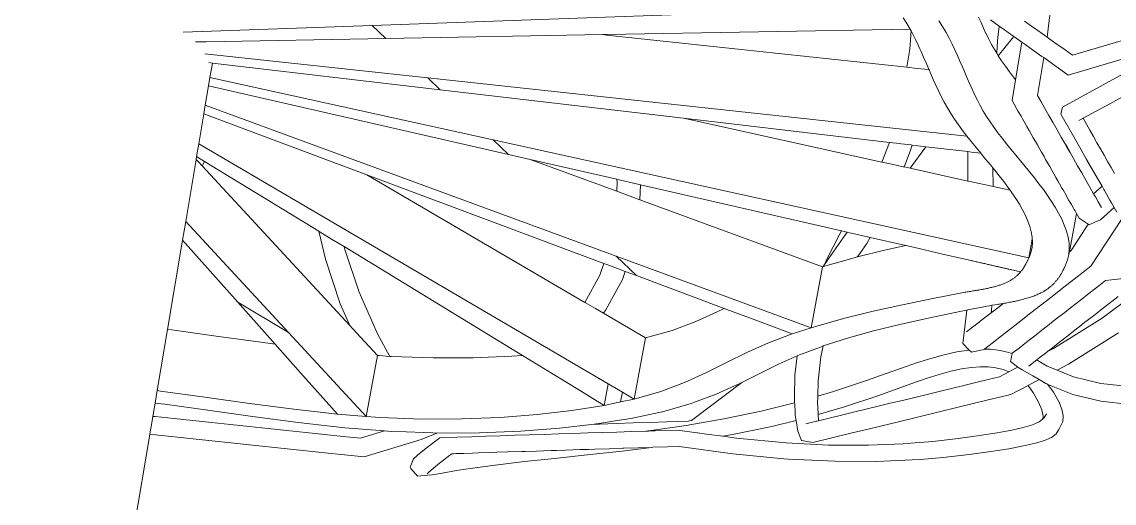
# Model space of a CAD drawing. Header units: millimetres. Extents: x 930469 to 1523124, y -120375 to 411163.
# Drawn here: x 1426108 to 1426661, y -6441 to -6198 of the extents above; entities that cross this region are included whole.
import ezdxf

# ---------------------------------------------------------------- set-up
doc = ezdxf.new("R2010")
doc.units = ezdxf.units.MM
doc.layers.add('A-NET THAY', color=8, linetype='Continuous', lineweight=0)
doc.layers.add('COT VACH', color=8, linetype='Continuous', lineweight=0)

# ---------------------------------------------------------------- blocks, each defined once
blk = doc.blocks.new('fgholol')
at = {"layer": 'A-NET THAY', "ltscale": 3}
for p, q in [((1044594.88, 32842.08), (1044597.94, 32866.84)), ((1044253.23, 32848), (1044518.05, 32857.45)), ((1044522.09, 32851.79), (1044523.88, 32848.96)), ((1044560.22, 32852.23), (1044561.45, 32849.41)), ((1044157.53, 32844.58), (1044253.23, 32848)), ((1044253.23, 32848), (1044260.23, 32841.37)), ((1044525.53, 32846.12), (1044371.97, 32843.37)), ((1044523.88, 32848.96), (1044525.53, 32846.12)), ((1044525.53, 32846.12), (1044526.02, 32845.22)), ((1044540.16, 32850.34), (1044542.03, 32847.37)), ((1044542.03, 32847.37), (1044543.75, 32844.41)), ((1044561.45, 32849.41), (1044562.7, 32846.61)), ((1044562.7, 32846.61), (1044563.94, 32843.96)), ((1044570.61, 32847.67), (1044566.21, 32850.79)), ((1044570.01, 32842.03), (1044570.42, 32845.91)), ((1044570.42, 32845.91), (1044570.61, 32847.67)), ((1044573.3, 32845.77), (1044570.61, 32847.67)), ((1044588.26, 32846.77), (1044583.52, 32850.13)), ((1044588.58, 32846.55), (1044588.26, 32846.77)), ((1044593.73, 32842.89), (1044588.58, 32846.55)), ((1044260.23, 32841.37), (1044169.28, 32839.75)), ((1044370.02, 32843.34), (1044260.23, 32841.37)), ((1044371.97, 32843.37), (1044370.02, 32843.34)), ((1044372.07, 32843.12), (1044370.02, 32843.34)), ((1044371.97, 32843.37), (1044372.07, 32843.12)), ((1044523.93, 32826.77), (1044372.07, 32843.12)), ((1044525.42, 32836.03), (1044526.02, 32845.22)), ((1044526.02, 32845.22), (1044527.06, 32843.29)), ((1044527.06, 32843.29), (1044528.5, 32840.45)), ((1044528.5, 32840.45), (1044529.86, 32837.62)), ((1044543.75, 32844.41), (1044545.35, 32841.47)), ((1044545.35, 32841.47), (1044546.83, 32838.55)), ((1044563.94, 32843.96), (1044564.01, 32843.82)), ((1044564.01, 32843.82), (1044565.27, 32841.27)), ((1044565.27, 32841.27), (1044565.38, 32841.05)), ((1044565.38, 32841.05), (1044566.83, 32838.29)), ((1044569.66, 32837.54), (1044570.01, 32842.03)), ((1044570.18, 32832.6), (1044577.3, 32841.31)), ((1044575.25, 32844.38), (1044573.3, 32845.77)), ((1044578.13, 32842.34), (1044575.25, 32844.38)), ((1044577.3, 32841.31), (1044578.13, 32842.34)), ((1044582.11, 32839.51), (1044578.13, 32842.34)), ((1044593.94, 32842.75), (1044593.73, 32842.89)), ((1044594.88, 32842.08), (1044593.94, 32842.75)), ((1044598.87, 32839.24), (1044594.88, 32842.08)), ((1044169.28, 32839.75), (1044163.76, 32839.65)), ((1044523.93, 32826.77), (1044525.42, 32836.03)), ((1044529.86, 32837.62), (1044530.51, 32836.18)), ((1044530.51, 32836.18), (1044530.71, 32835.75)), ((1044530.71, 32835.75), (1044531.15, 32834.78)), ((1044531.15, 32834.78), (1044532.4, 32831.94)), ((1044546.83, 32838.55), (1044548.22, 32835.65)), ((1044548.22, 32835.65), (1044549.53, 32832.76)), ((1044566.83, 32838.29), (1044568.38, 32835.54)), ((1044568.38, 32835.54), (1044569.39, 32833.9)), ((1044569.39, 32833.9), (1044569.66, 32837.54)), ((1044578.95, 32820.51), (1044582.11, 32839.51)), ((1044583.59, 32838.46), (1044582.11, 32839.51)), ((1044586.79, 32836.19), (1044583.59, 32838.46)), ((1044586.79, 32836.19), (1044592.32, 32832.27)), ((1044604.02, 32835.59), (1044598.87, 32839.24)), ((1044607.77, 32832.93), (1044604.02, 32835.59)), ((1044632.42, 32840.17), (1044607.77, 32832.93)), ((1044281.36, 32821.38), (1044168.44, 32833.54)), ((1044532.4, 32831.94), (1044533.61, 32829.1)), ((1044549.53, 32832.76), (1044550.79, 32829.89)), ((1044550.79, 32829.89), (1044552.02, 32827.03)), ((1044569.39, 32833.9), (1044570.05, 32832.81)), ((1044570.05, 32832.81), (1044570.18, 32832.6)), ((1044570.18, 32832.6), (1044571.84, 32830.08)), ((1044571.84, 32830.08), (1044573.77, 32827.33)), ((1044590.01, 32812.59), (1044593.17, 32831.66)), ((1044593.17, 32831.66), (1044592.32, 32832.27)), ((1044593.88, 32831.16), (1044593.17, 32831.66)), ((1044605.58, 32822.86), (1044593.88, 32831.16)), ((1044634.64, 32831.39), (1044605.58, 32822.86)), ((1044170.56, 32829.13), (1044172.34, 32828.92)), ((1044171.12, 32821.68), (1044172.34, 32828.92)), ((1044172.34, 32828.92), (1044287.66, 32815.42)), ((1044529.17, 32826.2), (1044523.93, 32826.77)), ((1044534.72, 32825.61), (1044529.17, 32826.2)), ((1044533.61, 32829.1), (1044534.82, 32826.26)), ((1044535.02, 32825.58), (1044534.72, 32825.61)), ((1044534.82, 32826.26), (1044535.04, 32825.74)), ((1044535.04, 32825.74), (1044535.02, 32825.58)), ((1044535.12, 32825.56), (1044535.02, 32825.58)), ((1044535.04, 32825.74), (1044535.12, 32825.56)), ((1044535.12, 32825.56), (1044536.03, 32823.42)), ((1044552.02, 32827.03), (1044553.23, 32824.18)), ((1044553.23, 32824.18), (1044554.43, 32821.35)), ((1044573.77, 32827.33), (1044575.81, 32824.56)), ((1044575.81, 32824.56), (1044577.96, 32821.77)), ((1044619.93, 32816.01), (1044636.47, 32825.21)), ((1044170.41, 32817.48), (1044171.12, 32821.68)), ((1044171.12, 32821.68), (1044314.43, 32790.09)), ((1044281.36, 32821.38), (1044287.66, 32815.42)), ((1044554.35, 32791.99), (1044281.36, 32821.38)), ((1044536.03, 32823.42), (1044537.27, 32820.57)), ((1044537.27, 32820.57), (1044538.54, 32817.72)), ((1044554.43, 32821.35), (1044555.66, 32818.53)), ((1044555.66, 32818.53), (1044556.91, 32815.73)), ((1044577.2, 32809.91), (1044578.95, 32820.51)), ((1044577.96, 32821.77), (1044578.95, 32820.51)), ((1044168.75, 32807.6), (1044170.41, 32817.48)), ((1044170.41, 32817.48), (1044322.26, 32782.68)), ((1044287.66, 32815.42), (1044410.84, 32801)), ((1044538.54, 32817.72), (1044539.88, 32814.87)), ((1044539.88, 32814.87), (1044541.29, 32812.02)), ((1044556.91, 32815.73), (1044558.22, 32812.94)), ((1044558.22, 32812.94), (1044559.59, 32810.17)), ((1044602.62, 32806.65), (1044619.93, 32816.01)), ((1044626.64, 32808.32), (1044643.17, 32817.52)), ((1044168.02, 32803.3), (1044168.75, 32807.6)), ((1044168.75, 32807.6), (1044376.68, 32731.19)), ((1044541.29, 32812.02), (1044542.79, 32809.17)), ((1044542.79, 32809.17), (1044544.4, 32806.31)), ((1044559.59, 32810.17), (1044561.04, 32807.41)), ((1044561.04, 32807.41), (1044562.59, 32804.67)), ((1044578.17, 32808.21), (1044577.2, 32809.91)), ((1044579.64, 32805.63), (1044578.17, 32808.21)), ((1044591.7, 32809.62), (1044590.01, 32812.59)), ((1044593.77, 32805.99), (1044591.7, 32809.62)), ((1044613.1, 32801), (1044626.64, 32808.32)), ((1044165.44, 32787.98), (1044168.02, 32803.3)), ((1044168.02, 32803.3), (1044250.54, 32772.43)), ((1044544.4, 32806.31), (1044546.14, 32803.45)), ((1044546.14, 32803.45), (1044548.03, 32800.59)), ((1044562.59, 32804.67), (1044564.26, 32801.93)), ((1044564.26, 32801.93), (1044566.05, 32799.2)), ((1044580.29, 32804.49), (1044579.64, 32805.63)), ((1044581.71, 32802), (1044580.29, 32804.49)), ((1044582.46, 32800.7), (1044581.71, 32802)), ((1044595.85, 32802.36), (1044593.77, 32805.99)), ((1044597.92, 32798.73), (1044595.85, 32802.36)), ((1044602.62, 32806.65), (1044601.9, 32803.03)), ((1044601.9, 32803.03), (1044607.76, 32792.76)), ((1044410.84, 32801), (1044515.11, 32788.79)), ((1044410.84, 32801), (1044511.32, 32778.85)), ((1044548.03, 32800.59), (1044550.03, 32797.72)), ((1044550.03, 32797.72), (1044552.15, 32794.86)), ((1044566.05, 32799.2), (1044567.98, 32796.45)), ((1044567.98, 32796.45), (1044570.02, 32793.68)), ((1044583.79, 32798.37), (1044582.46, 32800.7)), ((1044584.64, 32796.86), (1044583.79, 32798.37)), ((1044585.86, 32794.74), (1044584.64, 32796.86)), ((1044599.99, 32795.1), (1044597.92, 32798.73)), ((1044610.98, 32799.86), (1044612.96, 32800.93)), ((1044612.96, 32800.93), (1044613.1, 32801)), ((1044614.79, 32798.05), (1044613.1, 32801)), ((1044616.58, 32794.91), (1044614.79, 32798.05)), ((1044552.15, 32794.86), (1044554.35, 32791.99)), ((1044554.35, 32791.99), (1044556.63, 32789.12)), ((1044570.02, 32793.68), (1044572.17, 32790.89)), ((1044572.17, 32790.89), (1044574.39, 32788.08)), ((1044586.84, 32793.01), (1044585.86, 32794.74)), ((1044587.93, 32791.11), (1044586.84, 32793.01)), ((1044589.04, 32789.17), (1044587.93, 32791.11)), ((1044602.06, 32791.47), (1044599.99, 32795.1)), ((1044603.67, 32788.65), (1044602.06, 32791.47)), ((1044611.35, 32786.48), (1044607.76, 32792.76)), ((1044618.37, 32791.77), (1044616.58, 32794.91)), ((1044620.16, 32788.63), (1044618.37, 32791.77)), ((1044164.36, 32781.58), (1044165.44, 32787.98)), ((1044165.44, 32787.98), (1044372.78, 32666.6)), ((1044314.43, 32790.09), (1044585.63, 32730.31)), ((1044314.43, 32790.09), (1044322.26, 32782.68)), ((1044511.32, 32778.85), (1044515.11, 32788.79)), ((1044515.11, 32788.79), (1044520.36, 32788.17)), ((1044520.36, 32788.17), (1044521.09, 32788.09)), ((1044521.09, 32788.09), (1044526.06, 32787.51)), ((1044525.52, 32775.72), (1044533.53, 32786.63)), ((1044526.52, 32787.45), (1044525.81, 32784.85)), ((1044526.06, 32787.51), (1044526.52, 32787.45)), ((1044526.52, 32787.45), (1044529.54, 32787.1)), ((1044529.54, 32787.1), (1044533.53, 32786.63)), ((1044533.53, 32786.63), (1044554.82, 32784.14)), ((1044556.63, 32789.12), (1044558.96, 32786.25)), ((1044558.96, 32786.25), (1044561.31, 32783.38)), ((1044574.39, 32788.08), (1044576.69, 32785.25)), ((1044576.69, 32785.25), (1044579.03, 32782.4)), ((1044590, 32787.48), (1044589.04, 32789.17)), ((1044591.21, 32785.36), (1044590, 32787.48)), ((1044592.07, 32783.85), (1044591.21, 32785.36)), ((1044604.13, 32787.84), (1044603.67, 32788.65)), ((1044603.67, 32788.65), (1044604.82, 32786.82)), ((1044604.79, 32786.68), (1044604.13, 32787.84)), ((1044606.2, 32784.21), (1044604.79, 32786.68)), ((1044604.82, 32786.82), (1044606.55, 32783.8)), ((1044614.93, 32780.2), (1044611.35, 32786.48)), ((1044621.96, 32785.49), (1044620.16, 32788.63)), ((1044623.75, 32782.35), (1044621.96, 32785.49)), ((1044158.83, 32748.81), (1044164.13, 32780.22)), ((1044164.13, 32780.22), (1044164.36, 32781.58)), ((1044164.13, 32780.22), (1044165.29, 32778.96)), ((1044164.36, 32781.58), (1044166.08, 32780.53)), ((1044166.08, 32780.53), (1044168.33, 32779.16)), ((1044322.26, 32782.68), (1044333.22, 32780.17)), ((1044333.22, 32780.17), (1044377.08, 32770.12)), ((1044333.22, 32780.17), (1044377.03, 32764.07)), ((1044525.81, 32784.85), (1044523.57, 32778.97)), ((1044554.76, 32775.38), (1044554.82, 32784.14)), ((1044554.82, 32784.14), (1044556.63, 32783.93)), ((1044556.63, 32783.93), (1044561.31, 32783.38)), ((1044561.31, 32783.38), (1044562.95, 32781.4)), ((1044566.05, 32777.63), (1044562.95, 32781.4)), ((1044579.03, 32782.4), (1044581.4, 32779.54)), ((1044581.4, 32779.54), (1044583.77, 32776.65)), ((1044593.35, 32781.61), (1044592.07, 32783.85)), ((1044594.14, 32780.22), (1044593.35, 32781.61)), ((1044595.44, 32777.95), (1044594.14, 32780.22)), ((1044606.52, 32783.66), (1044606.2, 32784.21)), ((1044607.42, 32782.08), (1044606.52, 32783.66)), ((1044606.55, 32783.8), (1044607.42, 32782.08)), ((1044608.28, 32780.58), (1044607.42, 32782.08)), ((1044610.35, 32776.95), (1044608.28, 32780.58)), ((1044614.93, 32780.2), (1044620.31, 32770.78)), ((1044625.54, 32779.21), (1044623.75, 32782.35)), ((1044165.29, 32778.96), (1044167.19, 32776.91)), ((1044168.33, 32779.16), (1044167.19, 32776.91)), ((1044167.19, 32776.91), (1044241.96, 32696.14)), ((1044168.33, 32779.16), (1044226.31, 32743.82)), ((1044511.32, 32778.85), (1044516.38, 32777.73)), ((1044516.38, 32777.73), (1044522.01, 32776.49)), ((1044522.01, 32776.49), (1044522.58, 32776.37)), ((1044523.57, 32778.97), (1044522.58, 32776.37)), ((1044522.58, 32776.37), (1044525.52, 32775.72)), ((1044525.52, 32775.72), (1044554.83, 32769.26)), ((1044554.83, 32769.26), (1044554.76, 32775.38)), ((1044566.05, 32777.63), (1044566.86, 32776.65)), ((1044566.86, 32776.65), (1044567.44, 32775.93)), ((1044567.44, 32775.93), (1044568.39, 32774.76)), ((1044567.55, 32766.45), (1044567.44, 32775.93)), ((1044568.39, 32774.76), (1044570.69, 32771.89)), ((1044583.77, 32776.65), (1044586.14, 32773.74)), ((1044596.22, 32776.59), (1044595.44, 32777.95)), ((1044597.46, 32774.4), (1044596.22, 32776.59)), ((1044598.29, 32772.96), (1044597.46, 32774.4)), ((1044612.42, 32773.32), (1044610.35, 32776.95)), ((1044627.33, 32776.07), (1044625.54, 32779.21)), ((1044629.01, 32773.13), (1044627.33, 32776.07)), ((1044250.54, 32772.43), (1044360.96, 32707.79)), ((1044250.54, 32772.43), (1044370.56, 32727.54)), ((1044377.2, 32768.61), (1044377.03, 32764.07)), ((1044377.08, 32770.12), (1044378.32, 32769.83)), ((1044377.08, 32770.12), (1044377.2, 32768.61)), ((1044378.32, 32769.83), (1044379.6, 32769.54)), ((1044379.6, 32769.54), (1044385.5, 32768.18)), ((1044554.83, 32769.26), (1044556.71, 32768.84)), ((1044556.71, 32768.84), (1044563.06, 32767.44)), ((1044570.69, 32771.89), (1044572.92, 32769.02)), ((1044572.92, 32769.02), (1044575.08, 32766.15)), ((1044586.14, 32773.74), (1044588.48, 32770.82)), ((1044588.48, 32770.82), (1044590.77, 32767.87)), ((1044599.4, 32771), (1044598.29, 32772.96)), ((1044600.36, 32769.33), (1044599.4, 32771)), ((1044601.25, 32767.77), (1044600.36, 32769.33)), ((1044614.49, 32769.69), (1044612.42, 32773.32)), ((1044616.56, 32766.06), (1044614.49, 32769.69)), ((1044620.31, 32770.78), (1044622.71, 32766.57)), ((1044377.03, 32764.07), (1044379.36, 32763.21)), ((1044379.36, 32763.21), (1044385.23, 32761.05)), ((1044385.5, 32768.18), (1044389.06, 32767.37)), ((1044389.06, 32767.37), (1044388.77, 32759.75)), ((1044389.06, 32767.37), (1044490.89, 32744.03)), ((1044563.06, 32767.44), (1044567.55, 32766.45)), ((1044567.55, 32766.45), (1044576.23, 32764.54)), ((1044575.08, 32766.15), (1044576.23, 32764.54)), ((1044576.23, 32764.54), (1044577.13, 32763.28)), ((1044577.13, 32763.28), (1044579.06, 32760.41)), ((1044590.77, 32767.87), (1044593, 32764.91)), ((1044593, 32764.91), (1044595.13, 32761.94)), ((1044602.43, 32765.7), (1044601.25, 32767.77)), ((1044602.97, 32764.75), (1044602.43, 32765.7)), ((1044604.5, 32762.07), (1044602.97, 32764.75)), ((1044618.44, 32762.76), (1044616.56, 32766.06)), ((1044618.44, 32762.76), (1044622.71, 32766.57)), ((1044623.61, 32764.99), (1044622.71, 32766.57)), ((1044623.89, 32764.5), (1044623.61, 32764.99)), ((1044623.89, 32764.5), (1044626.67, 32759.63)), ((1044385.23, 32761.05), (1044388.77, 32759.75)), ((1044388.77, 32759.75), (1044481.2, 32725.78)), ((1044579.06, 32760.41), (1044580.86, 32757.55)), ((1044580.86, 32757.55), (1044582.49, 32754.69)), ((1044595.13, 32761.94), (1044597.14, 32758.94)), ((1044597.14, 32758.94), (1044599.03, 32755.94)), ((1044604.56, 32761.97), (1044604.5, 32762.07)), ((1044605.98, 32759.47), (1044604.56, 32761.97)), ((1044606.57, 32758.44), (1044605.98, 32759.47)), ((1044607.22, 32757.31), (1044606.57, 32758.44)), ((1044618.63, 32762.43), (1044618.44, 32762.76)), ((1044619.34, 32761.18), (1044618.63, 32762.43)), ((1044620.71, 32758.8), (1044619.34, 32761.18)), ((1044622.4, 32755.83), (1044620.71, 32758.8)), ((1044627.48, 32758.22), (1044626.67, 32759.63)), ((1044628.83, 32755.86), (1044627.48, 32758.22)), ((1044582.49, 32754.69), (1044583.94, 32751.84)), ((1044583.94, 32751.84), (1044585.18, 32749.02)), ((1044599.03, 32755.94), (1044600.75, 32752.92)), ((1044600.75, 32752.92), (1044602.3, 32749.89)), ((1044606.16, 32733.43), (1044609.79, 32752.8)), ((1044608.25, 32755.51), (1044607.22, 32757.31)), ((1044608.64, 32754.81), (1044608.25, 32755.51)), ((1044609.04, 32754.13), (1044608.64, 32754.81)), ((1044609.56, 32753.21), (1044609.04, 32754.13)), ((1044609.79, 32752.8), (1044609.56, 32753.21)), ((1044611.09, 32750.52), (1044609.79, 32752.8)), ((1044628.83, 32755.86), (1044621.88, 32749.67)), ((1044630.14, 32753.55), (1044628.83, 32755.86)), ((1044157.22, 32739.29), (1044158.83, 32748.81)), ((1044158.83, 32748.81), (1044210.89, 32692.57)), ((1044585.18, 32749.02), (1044586.19, 32746.23)), ((1044602.3, 32749.89), (1044603.62, 32746.87)), ((1044603.62, 32746.87), (1044604.7, 32743.86)), ((1044607.02, 32734.09), (1044615.71, 32747.37)), ((1044611.09, 32750.52), (1044615.71, 32747.37)), ((1044615.71, 32747.37), (1044616.23, 32747.02)), ((1044616.23, 32747.02), (1044619.11, 32748.37)), ((1044632.86, 32750.24), (1044617.1, 32726.19)), ((1044619.11, 32748.37), (1044621.88, 32749.67)), ((1044226.31, 32743.82), (1044226.37, 32743.78)), ((1044229.53, 32729.65), (1044226.31, 32743.82)), ((1044226.37, 32743.78), (1044232.72, 32739.91)), ((1044483.57, 32730.03), (1044489.66, 32741.94)), ((1044484.53, 32730.34), (1044492.83, 32742.16)), ((1044489.66, 32741.94), (1044490.89, 32744.03)), ((1044490.89, 32744.03), (1044493.52, 32743.43)), ((1044492.83, 32742.16), (1044493.34, 32742.87)), ((1044493.34, 32742.87), (1044493.7, 32743.39)), ((1044493.52, 32743.43), (1044493.7, 32743.39)), ((1044493.7, 32743.39), (1044494.95, 32743.1)), ((1044494.95, 32743.1), (1044498.84, 32742.21)), ((1044498.84, 32742.21), (1044504.64, 32740.88)), ((1044504.64, 32740.88), (1044505.33, 32740.72)), ((1044586.19, 32746.23), (1044586.92, 32743.47)), ((1044586.92, 32743.47), (1044587.37, 32740.77)), ((1044587.37, 32740.77), (1044587.42, 32739.85)), ((1044604.7, 32743.86), (1044605.5, 32740.87)), ((1044605.5, 32740.87), (1044606, 32737.92)), ((1044149.6, 32694.13), (1044157.22, 32739.29)), ((1044157.22, 32739.29), (1044185.15, 32707.94)), ((1044232.72, 32739.91), (1044239, 32736.08)), ((1044239, 32736.08), (1044329.35, 32681)), ((1044239.35, 32734.56), (1044239, 32736.08)), ((1044503.62, 32737.57), (1044498.88, 32730.82)), ((1044505.33, 32740.72), (1044503.62, 32737.57)), ((1044505.33, 32740.72), (1044523.31, 32736.6)), ((1044523.31, 32736.6), (1044512.65, 32734.22)), ((1044523.31, 32736.6), (1044527.19, 32735.71)), ((1044527.19, 32735.71), (1044541.29, 32732.48)), ((1044585.63, 32730.31), (1044587.42, 32739.85)), ((1044587.31, 32735.55), (1044586.74, 32733.04)), ((1044587.51, 32738.13), (1044587.31, 32735.55)), ((1044587.44, 32739.49), (1044587.42, 32739.85)), ((1044587.44, 32739.49), (1044587.51, 32738.13)), ((1044606, 32737.92), (1044606.15, 32735)), ((1044246.61, 32712.95), (1044239.35, 32734.56)), ((1044376.68, 32731.19), (1044475.41, 32694.9)), ((1044376.68, 32731.19), (1044387.06, 32721.37)), ((1044482.15, 32726.96), (1044484.53, 32730.34)), ((1044482.15, 32726.96), (1044483.57, 32730.03)), ((1044497.75, 32730.53), (1044489.04, 32728.1)), ((1044498.3, 32730.68), (1044497.75, 32730.53)), ((1044498.88, 32730.82), (1044498.3, 32730.68)), ((1044512.65, 32734.22), (1044498.88, 32730.82)), ((1044541.29, 32732.48), (1044555.68, 32729.18)), ((1044585.26, 32729.53), (1044585.39, 32729.79)), ((1044585.39, 32729.79), (1044585.51, 32730.05)), ((1044585.51, 32730.05), (1044585.63, 32730.31)), ((1044585.63, 32730.31), (1044585.75, 32730.57)), ((1044585.75, 32730.57), (1044585.78, 32730.63)), ((1044586.74, 32733.04), (1044585.78, 32730.63)), ((1044585.78, 32730.63), (1044585.87, 32730.83)), ((1044585.87, 32730.83), (1044586, 32731.1)), ((1044586, 32731.1), (1044586.12, 32731.36)), ((1044605.92, 32732.13), (1044605.28, 32729.32)), ((1044606.15, 32735), (1044605.92, 32732.13)), ((1044605.92, 32732.13), (1044606.16, 32733.43)), ((1044606.16, 32733.43), (1044607.02, 32734.09)), ((1044237.11, 32707.11), (1044229.53, 32729.65)), ((1044370.56, 32727.54), (1044368.5, 32721.61)), ((1044370.56, 32727.54), (1044371.98, 32727.01)), ((1044371.98, 32727.01), (1044377.4, 32724.98)), ((1044377.4, 32724.98), (1044381.39, 32723.49)), ((1044475.41, 32694.9), (1044481.2, 32725.78)), ((1044481.36, 32725.83), (1044481.2, 32725.78)), ((1044481.36, 32725.83), (1044482.15, 32726.96)), ((1044484.61, 32726.87), (1044481.36, 32725.83)), ((1044489.04, 32728.1), (1044484.61, 32726.87)), ((1044555.68, 32729.18), (1044556.23, 32729.06)), ((1044556.23, 32729.06), (1044556.78, 32728.93)), ((1044556.78, 32728.93), (1044557.34, 32728.8)), ((1044557.34, 32728.8), (1044557.89, 32728.68)), ((1044557.89, 32728.68), (1044558.44, 32728.55)), ((1044558.44, 32728.55), (1044558.99, 32728.42)), ((1044558.99, 32728.42), (1044559.54, 32728.3)), ((1044559.54, 32728.3), (1044560.09, 32728.17)), ((1044560.09, 32728.17), (1044560.63, 32728.05)), ((1044560.63, 32728.05), (1044561.17, 32727.92)), ((1044561.17, 32727.92), (1044561.71, 32727.8)), ((1044561.71, 32727.8), (1044562.25, 32727.68)), ((1044562.25, 32727.68), (1044562.78, 32727.56)), ((1044562.78, 32727.56), (1044563.31, 32727.44)), ((1044563.31, 32727.44), (1044563.83, 32727.31)), ((1044563.83, 32727.31), (1044564.36, 32727.2)), ((1044564.36, 32727.2), (1044564.87, 32727.08)), ((1044564.87, 32727.08), (1044565.39, 32726.96)), ((1044565.39, 32726.96), (1044565.89, 32726.84)), ((1044565.89, 32726.84), (1044566.39, 32726.73)), ((1044566.39, 32726.73), (1044566.89, 32726.61)), ((1044566.89, 32726.61), (1044567.38, 32726.5)), ((1044567.38, 32726.5), (1044567.87, 32726.39)), ((1044567.87, 32726.39), (1044568.35, 32726.28)), ((1044568.35, 32726.28), (1044568.82, 32726.17)), ((1044568.82, 32726.17), (1044569.28, 32726.07)), ((1044569.28, 32726.07), (1044569.74, 32725.96)), ((1044569.74, 32725.96), (1044570.19, 32725.86)), ((1044570.19, 32725.86), (1044570.64, 32725.76)), ((1044570.64, 32725.76), (1044571.07, 32725.66)), ((1044571.07, 32725.66), (1044571.5, 32725.56)), ((1044571.5, 32725.56), (1044571.92, 32725.46)), ((1044571.92, 32725.46), (1044572.33, 32725.37)), ((1044572.33, 32725.37), (1044572.73, 32725.28)), ((1044572.73, 32725.28), (1044573.12, 32725.19)), ((1044573.12, 32725.19), (1044573.5, 32725.1)), ((1044573.5, 32725.1), (1044573.88, 32725.01)), ((1044573.88, 32725.01), (1044574.24, 32724.93)), ((1044574.24, 32724.93), (1044574.59, 32724.85)), ((1044574.59, 32724.85), (1044574.94, 32724.77)), ((1044574.94, 32724.77), (1044575.27, 32724.69)), ((1044575.27, 32724.69), (1044575.6, 32724.62)), ((1044575.6, 32724.62), (1044576.23, 32724.48)), ((1044576.23, 32724.48), (1044576.53, 32724.41)), ((1044576.53, 32724.41), (1044576.82, 32724.34)), ((1044576.82, 32724.34), (1044577.1, 32724.27)), ((1044577.1, 32724.27), (1044577.91, 32724.09)), ((1044582.03, 32723.99), (1044582.21, 32724.23)), ((1044582.21, 32724.23), (1044582.38, 32724.47)), ((1044582.38, 32724.47), (1044582.55, 32724.71)), ((1044582.55, 32724.71), (1044582.72, 32724.96)), ((1044582.72, 32724.96), (1044582.89, 32725.2)), ((1044582.89, 32725.2), (1044583.05, 32725.45)), ((1044583.05, 32725.45), (1044583.21, 32725.7)), ((1044583.21, 32725.7), (1044583.36, 32725.95)), ((1044583.36, 32725.95), (1044583.51, 32726.2)), ((1044583.51, 32726.2), (1044583.66, 32726.45)), ((1044583.66, 32726.45), (1044583.81, 32726.7)), ((1044583.81, 32726.7), (1044583.95, 32726.95)), ((1044583.95, 32726.95), (1044584.09, 32727.21)), ((1044584.09, 32727.21), (1044584.23, 32727.46)), ((1044584.23, 32727.46), (1044584.36, 32727.72)), ((1044584.36, 32727.72), (1044584.5, 32727.98)), ((1044584.5, 32727.98), (1044584.63, 32728.23)), ((1044584.63, 32728.23), (1044584.76, 32728.49)), ((1044584.76, 32728.49), (1044584.89, 32728.75)), ((1044584.89, 32728.75), (1044585.01, 32729.01)), ((1044585.01, 32729.01), (1044585.14, 32729.27)), ((1044585.14, 32729.27), (1044585.26, 32729.53)), ((1044603.03, 32724.17), (1044602.89, 32723.9)), ((1044603.16, 32724.44), (1044603.03, 32724.17)), ((1044603.3, 32724.71), (1044603.16, 32724.44)), ((1044603.43, 32724.98), (1044603.3, 32724.71)), ((1044603.56, 32725.25), (1044603.43, 32724.98)), ((1044603.69, 32725.52), (1044603.56, 32725.25)), ((1044603.81, 32725.77), (1044603.69, 32725.52)), ((1044603.94, 32726.05), (1044603.81, 32725.79)), ((1044603.81, 32725.79), (1044603.81, 32725.77)), ((1044604.06, 32726.32), (1044603.94, 32726.05)), ((1044604.06, 32726.32), (1044604.24, 32726.69)), ((1044604.24, 32726.69), (1044604.77, 32728.04)), ((1044605.28, 32729.32), (1044604.77, 32728.04)), ((1044617.1, 32726.19), (1044610.12, 32720.74)), ((1044368.5, 32721.61), (1044360.96, 32707.79)), ((1044380, 32719.48), (1044371.6, 32704.08)), ((1044381.39, 32723.49), (1044380, 32719.48)), ((1044381.39, 32723.49), (1044387.06, 32721.37)), ((1044387.06, 32721.37), (1044431.35, 32704.8)), ((1044575.41, 32718.43), (1044575.75, 32718.62)), ((1044575.75, 32718.62), (1044576.08, 32718.8)), ((1044576.08, 32718.8), (1044576.4, 32718.99)), ((1044576.4, 32718.99), (1044576.72, 32719.18)), ((1044576.72, 32719.18), (1044577.03, 32719.38)), ((1044577.03, 32719.38), (1044577.33, 32719.58)), ((1044577.33, 32719.58), (1044577.62, 32719.78)), ((1044577.62, 32719.78), (1044577.91, 32719.98)), ((1044577.91, 32724.09), (1044578.16, 32724.03)), ((1044577.91, 32719.98), (1044578.19, 32720.18)), ((1044578.16, 32724.03), (1044578.41, 32723.97)), ((1044578.19, 32720.18), (1044578.46, 32720.39)), ((1044578.41, 32723.97), (1044578.65, 32723.92)), ((1044578.46, 32720.39), (1044578.73, 32720.6)), ((1044578.65, 32723.92), (1044579.93, 32723.63)), ((1044578.73, 32720.6), (1044578.99, 32720.81)), ((1044578.99, 32720.81), (1044579.24, 32721.02)), ((1044579.24, 32721.02), (1044579.49, 32721.24)), ((1044579.49, 32721.24), (1044579.73, 32721.46)), ((1044579.73, 32721.46), (1044579.96, 32721.68)), ((1044579.93, 32723.63), (1044580.13, 32723.58)), ((1044579.96, 32721.68), (1044580.19, 32721.9)), ((1044580.13, 32723.58), (1044581.46, 32723.28)), ((1044580.19, 32721.9), (1044580.42, 32722.13)), ((1044580.42, 32722.13), (1044580.64, 32722.35)), ((1044580.64, 32722.35), (1044580.85, 32722.58)), ((1044580.85, 32722.58), (1044581.06, 32722.81)), ((1044581.06, 32722.81), (1044581.26, 32723.04)), ((1044581.26, 32723.04), (1044581.46, 32723.28)), ((1044581.46, 32723.28), (1044581.65, 32723.51)), ((1044581.65, 32723.51), (1044581.84, 32723.75)), ((1044581.84, 32723.75), (1044582.03, 32723.99)), ((1044599.53, 32718.72), (1044599.39, 32718.56)), ((1044599.75, 32718.99), (1044599.53, 32718.72)), ((1044599.97, 32719.26), (1044599.75, 32718.99)), ((1044600.18, 32719.54), (1044599.97, 32719.26)), ((1044600.38, 32719.81), (1044600.18, 32719.54)), ((1044600.58, 32720.08), (1044600.38, 32719.81)), ((1044600.77, 32720.35), (1044600.58, 32720.08)), ((1044600.96, 32720.62), (1044600.77, 32720.35)), ((1044601.14, 32720.9), (1044600.96, 32720.62)), ((1044601.32, 32721.17), (1044601.14, 32720.9)), ((1044601.5, 32721.44), (1044601.32, 32721.17)), ((1044601.66, 32721.72), (1044601.5, 32721.44)), ((1044601.82, 32721.97), (1044601.66, 32721.72)), ((1044601.83, 32721.99), (1044601.82, 32721.97)), ((1044601.99, 32722.26), (1044601.83, 32721.99)), ((1044602.15, 32722.54), (1044601.99, 32722.26)), ((1044602.3, 32722.81), (1044602.15, 32722.54)), ((1044602.45, 32723.08), (1044602.3, 32722.81)), ((1044602.6, 32723.35), (1044602.45, 32723.08)), ((1044602.74, 32723.63), (1044602.6, 32723.35)), ((1044602.89, 32723.9), (1044602.74, 32723.63)), ((1044610.12, 32720.74), (1044603.44, 32715.53)), ((1044624.55, 32718.96), (1044621.14, 32716.3)), ((1044651.21, 32722), (1044624.55, 32718.96)), ((1044553.81, 32713.06), (1044554.4, 32713.15)), ((1044554.4, 32713.15), (1044555, 32713.25)), ((1044555, 32713.25), (1044555.59, 32713.34)), ((1044555.59, 32713.34), (1044556.18, 32713.43)), ((1044556.18, 32713.43), (1044556.77, 32713.53)), ((1044556.77, 32713.53), (1044557.36, 32713.62)), ((1044557.36, 32713.62), (1044557.94, 32713.72)), ((1044557.94, 32713.72), (1044558.53, 32713.81)), ((1044558.53, 32713.81), (1044559.11, 32713.91)), ((1044559.11, 32713.91), (1044559.68, 32714.01)), ((1044559.68, 32714.01), (1044560.26, 32714.11)), ((1044560.26, 32714.11), (1044560.83, 32714.21)), ((1044560.83, 32714.21), (1044561.4, 32714.31)), ((1044561.4, 32714.31), (1044561.96, 32714.41)), ((1044561.96, 32714.41), (1044562.52, 32714.52)), ((1044562.52, 32714.52), (1044563.07, 32714.62)), ((1044563.07, 32714.62), (1044563.62, 32714.73)), ((1044563.62, 32714.73), (1044564.17, 32714.84)), ((1044564.17, 32714.84), (1044564.7, 32714.95)), ((1044564.7, 32714.95), (1044565.24, 32715.07)), ((1044565.24, 32715.07), (1044565.77, 32715.18)), ((1044565.77, 32715.18), (1044566.29, 32715.3)), ((1044566.29, 32715.3), (1044566.8, 32715.42)), ((1044566.8, 32715.42), (1044567.31, 32715.54)), ((1044567.31, 32715.54), (1044567.81, 32715.67)), ((1044567.81, 32715.67), (1044568.31, 32715.8)), ((1044568.31, 32715.8), (1044568.79, 32715.93)), ((1044568.79, 32715.93), (1044569.27, 32716.06)), ((1044569.27, 32716.06), (1044569.74, 32716.2)), ((1044569.74, 32716.2), (1044570.21, 32716.33)), ((1044570.21, 32716.33), (1044570.66, 32716.48)), ((1044570.66, 32716.48), (1044571.11, 32716.62)), ((1044571.11, 32716.62), (1044571.54, 32716.77)), ((1044571.54, 32716.77), (1044571.97, 32716.92)), ((1044571.97, 32716.92), (1044572.39, 32717.08)), ((1044572.39, 32717.08), (1044572.8, 32717.24)), ((1044572.8, 32717.24), (1044573.19, 32717.4)), ((1044573.19, 32717.4), (1044573.59, 32717.56)), ((1044573.59, 32717.56), (1044573.97, 32717.73)), ((1044573.97, 32717.73), (1044574.34, 32717.9)), ((1044574.34, 32717.9), (1044574.7, 32718.08)), ((1044574.7, 32718.08), (1044575.06, 32718.25)), ((1044575.06, 32718.25), (1044575.41, 32718.43)), ((1044592.84, 32713.24), (1044592.57, 32713.08)), ((1044592.99, 32713.32), (1044592.84, 32713.24)), ((1044593.4, 32713.56), (1044592.99, 32713.32)), ((1044593.8, 32713.8), (1044593.4, 32713.56)), ((1044594.19, 32714.05), (1044593.8, 32713.8)), ((1044594.56, 32714.29), (1044594.19, 32714.05)), ((1044594.93, 32714.54), (1044594.56, 32714.29)), ((1044595.29, 32714.79), (1044594.93, 32714.54)), ((1044595.63, 32715.05), (1044595.29, 32714.79)), ((1044595.97, 32715.3), (1044595.63, 32715.05)), ((1044596.29, 32715.56), (1044595.97, 32715.3)), ((1044596.4, 32715.65), (1044596.29, 32715.56)), ((1044596.61, 32715.81), (1044596.4, 32715.65)), ((1044596.91, 32716.07), (1044596.61, 32715.81)), ((1044603.44, 32715.53), (1044596.75, 32710.32)), ((1044597.21, 32716.33), (1044596.91, 32716.07)), ((1044597.5, 32716.59), (1044597.21, 32716.33)), ((1044597.78, 32716.86), (1044597.5, 32716.59)), ((1044598.05, 32717.12), (1044597.78, 32716.86)), ((1044598.32, 32717.39), (1044598.05, 32717.12)), ((1044598.58, 32717.65), (1044598.32, 32717.39)), ((1044598.83, 32717.92), (1044598.58, 32717.65)), ((1044599.07, 32718.19), (1044598.83, 32717.92)), ((1044599.3, 32718.46), (1044599.07, 32718.19)), ((1044599.39, 32718.56), (1044599.3, 32718.46)), ((1044618.25, 32714.05), (1044615.36, 32711.79)), ((1044621.14, 32716.3), (1044618.25, 32714.05)), ((1044185.15, 32707.94), (1044204.07, 32686.69)), ((1044210.89, 32692.57), (1044185.15, 32707.94)), ((1044255.94, 32691.9), (1044246.61, 32712.95)), ((1044360.96, 32707.79), (1044361.26, 32707.61)), ((1044361.26, 32707.61), (1044361.61, 32707.41)), ((1044537.04, 32709.83), (1044521.74, 32706.67)), ((1044552.62, 32712.88), (1044537.04, 32709.83)), ((1044552.62, 32712.88), (1044553.21, 32712.97)), ((1044553.21, 32712.97), (1044553.81, 32713.06)), ((1044574.69, 32707.64), (1044574.05, 32707.53)), ((1044575.32, 32707.76), (1044574.69, 32707.64)), ((1044575.96, 32707.88), (1044575.32, 32707.76)), ((1044576.6, 32708), (1044575.96, 32707.88)), ((1044576.65, 32708.01), (1044576.6, 32708)), ((1044577.23, 32708.12), (1044576.65, 32708.01)), ((1044577.87, 32708.25), (1044577.23, 32708.12)), ((1044578.51, 32708.38), (1044577.87, 32708.25)), ((1044579.14, 32708.52), (1044578.51, 32708.38)), ((1044579.57, 32708.61), (1044579.14, 32708.52)), ((1044579.77, 32708.66), (1044579.57, 32708.61)), ((1044579.98, 32708.7), (1044579.77, 32708.66)), ((1044580.4, 32708.8), (1044579.98, 32708.7)), ((1044581.03, 32708.95), (1044580.4, 32708.8)), ((1044581.65, 32709.1), (1044581.03, 32708.95)), ((1044582.27, 32709.25), (1044581.65, 32709.1)), ((1044582.89, 32709.41), (1044582.27, 32709.25)), ((1044583.5, 32709.58), (1044582.89, 32709.41)), ((1044584.11, 32709.74), (1044583.5, 32709.58)), ((1044584.19, 32709.77), (1044584.11, 32709.74)), ((1044584.71, 32709.92), (1044584.19, 32709.77)), ((1044585.31, 32710.1), (1044584.71, 32709.92)), ((1044585.9, 32710.28), (1044585.31, 32710.1)), ((1044586.48, 32710.47), (1044585.9, 32710.28)), ((1044587.06, 32710.67), (1044586.48, 32710.47)), ((1044586.73, 32702.51), (1044596.75, 32710.32)), ((1044587.63, 32710.87), (1044587.06, 32710.67)), ((1044588.18, 32711.08), (1044587.63, 32710.87)), ((1044588.72, 32711.29), (1044588.18, 32711.08)), ((1044588.75, 32711.3), (1044588.72, 32711.29)), ((1044589.25, 32711.5), (1044588.75, 32711.3)), ((1044589.76, 32711.72), (1044589.25, 32711.5)), ((1044590.26, 32711.94), (1044589.76, 32711.72)), ((1044590.75, 32712.16), (1044590.26, 32711.94)), ((1044591.22, 32712.39), (1044590.75, 32712.16)), ((1044591.68, 32712.62), (1044591.22, 32712.39)), ((1044592.13, 32712.85), (1044591.68, 32712.62)), ((1044592.57, 32713.08), (1044592.13, 32712.85)), ((1044612.47, 32709.54), (1044609.58, 32707.29)), ((1044615.36, 32711.79), (1044612.47, 32709.54)), ((1044622.72, 32699.86), (1044638.82, 32711.79)), ((1044628.52, 32709.04), (1044625.63, 32706.79)), ((1044630.89, 32710.89), (1044628.52, 32709.04)), ((1044241.96, 32696.14), (1044237.11, 32707.11)), ((1044361.61, 32707.41), (1044366.22, 32704.71)), ((1044366.22, 32704.71), (1044370.29, 32702.33)), ((1044371.6, 32704.08), (1044370.29, 32702.33)), ((1044370.29, 32702.33), (1044391.61, 32689.85)), ((1044427.96, 32703.12), (1044417.07, 32698.2)), ((1044431.35, 32704.8), (1044427.96, 32703.12)), ((1044431.35, 32704.8), (1044437.26, 32702.59)), ((1044437.26, 32702.59), (1044446.09, 32699.29)), ((1044506.86, 32703.34), (1044492.51, 32699.8)), ((1044521.74, 32706.67), (1044506.86, 32703.34)), ((1044550.69, 32703.23), (1044535.62, 32700.11)), ((1044554.19, 32703.92), (1044550.69, 32703.23)), ((1044552.18, 32687.02), (1044554.11, 32702.4)), ((1044554.11, 32702.4), (1044554.19, 32703.92)), ((1044554.75, 32704.02), (1044554.19, 32703.92)), ((1044555.59, 32704.19), (1044554.75, 32704.02)), ((1044561.99, 32705.44), (1044555.59, 32704.19)), ((1044564.38, 32705.91), (1044561.99, 32705.44)), ((1044563.89, 32700.46), (1044566.62, 32702.59)), ((1044565.78, 32706.18), (1044564.38, 32705.91)), ((1044565.78, 32706.18), (1044566.92, 32706.36)), ((1044566.62, 32702.59), (1044566.77, 32703.8)), ((1044566.62, 32702.59), (1044567.23, 32703.07)), ((1044566.77, 32703.8), (1044566.92, 32706.36)), ((1044566.92, 32706.36), (1044568.4, 32706.59)), ((1044567.23, 32703.07), (1044570.57, 32705.67)), ((1044569.64, 32706.79), (1044568.4, 32706.59)), ((1044570.26, 32706.89), (1044569.64, 32706.79)), ((1044570.89, 32706.99), (1044570.26, 32706.89)), ((1044570.57, 32705.67), (1044572.63, 32707.28)), ((1044571.52, 32707.09), (1044570.89, 32706.99)), ((1044572.15, 32707.2), (1044571.52, 32707.09)), ((1044572.63, 32707.28), (1044572.15, 32707.2)), ((1044572.78, 32707.3), (1044572.63, 32707.28)), ((1044573.41, 32707.41), (1044572.78, 32707.3)), ((1044573.74, 32707.47), (1044573.41, 32707.41)), ((1044574.05, 32707.53), (1044573.74, 32707.47)), ((1044586.73, 32702.51), (1044580.05, 32697.3)), ((1044603.8, 32702.78), (1044600.91, 32700.52)), ((1044606.69, 32705.03), (1044603.8, 32702.78)), ((1044609.58, 32707.29), (1044606.69, 32705.03)), ((1044619.85, 32702.28), (1044616.96, 32700.03)), ((1044622.74, 32704.54), (1044619.85, 32702.28)), ((1044625.63, 32706.79), (1044622.74, 32704.54)), ((1044417.07, 32698.2), (1044405.12, 32693.71)), ((1044446.09, 32699.29), (1044455.52, 32695.76)), ((1044492.51, 32699.8), (1044478.82, 32695.99)), ((1044521.05, 32696.86), (1044507.08, 32693.41)), ((1044535.62, 32700.11), (1044521.05, 32696.86)), ((1044557.21, 32695.25), (1044560.55, 32697.86)), ((1044560.55, 32697.86), (1044561.09, 32698.28)), ((1044561.09, 32698.28), (1044563.89, 32700.46)), ((1044580.05, 32697.3), (1044573.37, 32692.09)), ((1044598.02, 32698.27), (1044595.13, 32696.02)), ((1044600.91, 32700.52), (1044598.02, 32698.27)), ((1044598.1, 32684.54), (1044622.72, 32699.86)), ((1044614.07, 32697.77), (1044611.18, 32695.52)), ((1044616.96, 32700.03), (1044614.07, 32697.77)), ((1044144.38, 32663.19), (1044149.6, 32694.13)), ((1044151.79, 32693.88), (1044149.6, 32694.13)), ((1044174.33, 32690.83), (1044151.79, 32693.88)), ((1044210.89, 32692.57), (1044250.16, 32650.16)), ((1044241.96, 32696.14), (1044243.46, 32694.53)), ((1044243.46, 32694.53), (1044247.38, 32690.29)), ((1044262.2, 32680.55), (1044255.94, 32691.9)), ((1044405.12, 32693.71), (1044391.61, 32689.85)), ((1044465.93, 32691.87), (1044453.95, 32687.38)), ((1044455.52, 32695.76), (1044465.93, 32691.87)), ((1044475.41, 32694.9), (1044465.93, 32691.87)), ((1044478.82, 32695.99), (1044475.41, 32694.9)), ((1044507.08, 32693.41), (1044493.84, 32689.73)), ((1044554.17, 32692.88), (1044557.21, 32695.25)), ((1044563.19, 32684.15), (1044573.37, 32692.09)), ((1044589.35, 32691.51), (1044586.46, 32689.25)), ((1044592.24, 32693.76), (1044589.35, 32691.51)), ((1044595.13, 32696.02), (1044592.24, 32693.76)), ((1044605.4, 32691.01), (1044602.51, 32688.76)), ((1044608.29, 32693.27), (1044605.4, 32691.01)), ((1044631.13, 32692.38), (1044605.78, 32676.61)), ((1044611.18, 32695.52), (1044608.29, 32693.27)), ((1044196.89, 32687.65), (1044174.33, 32690.83)), ((1044204.07, 32686.69), (1044196.89, 32687.65)), ((1044204.07, 32686.69), (1044216.96, 32672.21)), ((1044247.38, 32690.29), (1044255.95, 32681.04)), ((1044385.82, 32658.97), (1044391.61, 32689.85)), ((1044453.95, 32687.38), (1044442.94, 32682.5)), ((1044481.44, 32685.76), (1044478.76, 32684.76)), ((1044480.44, 32680.22), (1044481.58, 32685.8)), ((1044481.58, 32685.8), (1044481.44, 32685.76)), ((1044493.84, 32689.73), (1044481.58, 32685.8)), ((1044552.18, 32687.02), (1044555.46, 32683.76)), ((1044583.57, 32687), (1044580.68, 32684.75)), ((1044586.46, 32689.25), (1044583.57, 32687)), ((1044599.62, 32686.5), (1044596.73, 32684.25)), ((1044602.51, 32688.76), (1044599.62, 32686.5)), ((1044250.16, 32650.16), (1044255.95, 32681.04)), ((1044256.76, 32680.97), (1044255.95, 32681.04)), ((1044262.2, 32680.55), (1044256.76, 32680.97)), ((1044263.02, 32680.49), (1044262.2, 32680.55)), ((1044284.04, 32679.72), (1044263.02, 32680.49)), ((1044323.88, 32680.57), (1044304.37, 32679.78)), ((1044329.35, 32681), (1044323.88, 32680.57)), ((1044329.35, 32681), (1044340.98, 32673.91)), ((1044442.94, 32682.5), (1044432.53, 32677.38)), ((1044468.39, 32680.76), (1044459.34, 32676.75)), ((1044467.28, 32671.02), (1044468.39, 32680.76)), ((1044469.97, 32681.46), (1044468.39, 32680.76)), ((1044472.38, 32682.36), (1044469.97, 32681.46)), ((1044477.79, 32684.39), (1044472.38, 32682.36)), ((1044478.76, 32684.76), (1044477.79, 32684.39)), ((1044479.06, 32668.09), (1044480.44, 32680.22)), ((1044536.04, 32679.51), (1044542.81, 32681.37)), ((1044542.81, 32681.37), (1044549.21, 32682.79)), ((1044549.21, 32682.79), (1044555.27, 32683.74)), ((1044555.27, 32683.74), (1044555.46, 32683.76)), ((1044555.46, 32683.76), (1044556.27, 32682.95)), ((1044556.27, 32682.95), (1044556.62, 32682.6)), ((1044556.62, 32682.6), (1044558.81, 32683.09)), ((1044558.81, 32683.09), (1044559.04, 32683.14)), ((1044559.04, 32683.14), (1044563.04, 32684.03)), ((1044563.19, 32684.15), (1044563.04, 32684.03)), ((1044563.19, 32684.15), (1044566.28, 32684.1)), ((1044566.28, 32684.1), (1044571.12, 32683.5)), ((1044571.12, 32683.5), (1044575.51, 32682.42)), ((1044575.51, 32682.42), (1044577.2, 32681.77)), ((1044576.95, 32680.51), (1044576.71, 32679.31)), ((1044577.2, 32681.77), (1044576.95, 32680.51)), ((1044577.26, 32682.08), (1044577.2, 32681.77)), ((1044580.68, 32684.75), (1044577.26, 32682.08)), ((1044593.84, 32682), (1044590.95, 32679.74)), ((1044595.07, 32682.95), (1044593.84, 32682)), ((1044595.07, 32682.95), (1044598.1, 32684.54)), ((1044596.73, 32684.25), (1044595.07, 32682.95)), ((1044304.37, 32679.78), (1044284.04, 32679.72)), ((1044432.53, 32677.38), (1044422.17, 32672.24)), ((1044459.34, 32676.75), (1044449.08, 32671.7)), ((1044512.95, 32671.67), (1044521.2, 32674.62)), ((1044521.2, 32674.62), (1044528.87, 32677.25)), ((1044528.87, 32677.25), (1044536.04, 32679.51)), ((1044551.62, 32674.17), (1044556.49, 32674.94)), ((1044556.49, 32674.94), (1044560.94, 32675.28)), ((1044560.94, 32675.28), (1044565.06, 32675.21)), ((1044565.06, 32675.21), (1044568.95, 32674.73)), ((1044568.95, 32674.73), (1044572.64, 32673.82)), ((1044576.71, 32679.31), (1044576.44, 32677.94)), ((1044576.44, 32677.94), (1044577.7, 32676.98)), ((1044577.38, 32673.68), (1044580.13, 32675.12)), ((1044577.7, 32676.98), (1044580.13, 32675.12)), ((1044580.13, 32675.12), (1044580.66, 32674.72)), ((1044580.66, 32674.72), (1044582.3, 32673.76)), ((1044588.06, 32677.49), (1044585.69, 32675.64)), ((1044589.08, 32678.29), (1044588.06, 32677.49)), ((1044589.64, 32678.72), (1044589.08, 32678.29)), ((1044590.95, 32679.74), (1044589.64, 32678.72)), ((1044590.64, 32678.14), (1044589.64, 32678.72)), ((1044595, 32675.59), (1044590.64, 32678.14)), ((1044596.24, 32675.09), (1044595, 32675.59)), ((1044599.99, 32673.57), (1044596.24, 32675.09)), ((1044605.78, 32676.61), (1044599.99, 32673.57)), ((1044216.96, 32672.21), (1044235.6, 32651.28)), ((1044340.98, 32673.91), (1044356.43, 32664.49)), ((1044422.17, 32672.24), (1044411.28, 32667.32)), ((1044449.08, 32671.7), (1044440.36, 32667.38)), ((1044466.95, 32660.13), (1044467.28, 32671.02)), ((1044504.06, 32668.46), (1044512.95, 32671.67)), ((1044526.45, 32666.78), (1044533.7, 32669.26)), ((1044533.7, 32669.26), (1044540.28, 32671.34)), ((1044540.28, 32671.34), (1044546.24, 32672.98)), ((1044546.24, 32672.98), (1044551.62, 32674.17)), ((1044565.1, 32668.82), (1044570.73, 32670.19)), ((1044570.73, 32670.19), (1044575.54, 32672.71)), ((1044572.64, 32673.82), (1044575.54, 32672.71)), ((1044575.54, 32672.71), (1044575.83, 32672.86)), ((1044575.83, 32672.86), (1044577.12, 32673.54)), ((1044577.12, 32673.54), (1044577.38, 32673.68)), ((1044582.3, 32673.76), (1044587.69, 32670.61)), ((1044587.69, 32670.61), (1044590.84, 32668.78)), ((1044608.35, 32670.19), (1044599.99, 32673.57)), ((1044622.06, 32666.84), (1044608.35, 32670.19)), ((1044356.43, 32664.49), (1044370.75, 32655.76)), ((1044370.75, 32655.76), (1044372.78, 32666.6)), ((1044372.78, 32666.6), (1044379.94, 32662.41)), ((1044411.28, 32667.32), (1044399.33, 32662.83)), ((1044440.36, 32667.38), (1044414.96, 32648.06)), ((1044436.71, 32665.65), (1044427.33, 32661.41)), ((1044438.6, 32666.51), (1044436.71, 32665.65)), ((1044440.36, 32667.38), (1044438.6, 32666.51)), ((1044478.83, 32660.4), (1044479.06, 32668.09)), ((1044486.75, 32662.69), (1044504.06, 32668.46)), ((1044509.7, 32660.76), (1044518.48, 32663.93)), ((1044518.48, 32663.93), (1044526.45, 32666.78)), ((1044540.31, 32662.8), (1044546.51, 32664.3)), ((1044546.51, 32664.3), (1044552.7, 32665.81)), ((1044552.7, 32665.81), (1044558.9, 32667.31)), ((1044558.9, 32667.31), (1044565.1, 32668.82)), ((1044585.27, 32665.86), (1044576.61, 32661.31)), ((1044588.75, 32667.68), (1044585.27, 32665.86)), ((1044585.27, 32665.86), (1044588, 32661.94)), ((1044590.84, 32668.78), (1044588.75, 32667.68)), ((1044590.84, 32668.78), (1044594.19, 32666.82)), ((1044594.19, 32666.82), (1044594.7, 32666.62)), ((1044594.7, 32666.62), (1044595.31, 32666.37)), ((1044595.31, 32666.37), (1044607.93, 32661.26)), ((1044595.31, 32666.37), (1044598.11, 32662.36)), ((1044636.22, 32665.32), (1044622.06, 32666.84)), ((1044143.32, 32656.88), (1044144.38, 32663.19)), ((1044146, 32663), (1044144.38, 32663.19)), ((1044168.54, 32659.95), (1044146, 32663)), ((1044191.1, 32656.77), (1044168.54, 32659.95)), ((1044379.02, 32657.52), (1044379.94, 32662.41)), ((1044385.82, 32658.97), (1044379.02, 32657.52)), ((1044379.94, 32662.41), (1044385.82, 32658.97)), ((1044399.33, 32662.83), (1044385.82, 32658.97)), ((1044427.33, 32661.41), (1044416.43, 32657.32)), ((1044467.11, 32657.08), (1044466.95, 32660.13)), ((1044478.73, 32657.24), (1044478.81, 32659.72)), ((1044478.81, 32659.72), (1044478.83, 32660.4)), ((1044478.83, 32660.4), (1044486.75, 32662.69)), ((1044492.33, 32654.97), (1044509.7, 32660.76)), ((1044515.52, 32656.78), (1044521.72, 32658.28)), ((1044521.72, 32658.28), (1044527.92, 32659.79)), ((1044527.92, 32659.79), (1044534.11, 32661.29)), ((1044534.11, 32661.29), (1044540.31, 32662.8)), ((1044563.65, 32658.17), (1044551.26, 32655.16)), ((1044576.61, 32661.31), (1044563.65, 32658.17)), ((1044588, 32661.94), (1044590.61, 32657.43)), ((1044598.11, 32662.36), (1044600.76, 32657.76)), ((1044607.93, 32661.26), (1044622.1, 32657.8)), ((1044622.1, 32657.8), (1044636.74, 32656.22)), ((1044142.19, 32650.19), (1044143.32, 32656.88)), ((1044148.21, 32656.31), (1044143.32, 32656.88)), ((1044170.07, 32653.36), (1044148.21, 32656.31)), ((1044192.66, 32650.17), (1044170.07, 32653.36)), ((1044213.51, 32653.77), (1044191.1, 32656.77)), ((1044235.6, 32651.28), (1044213.51, 32653.77)), ((1044354.31, 32653.17), (1044336.71, 32651.15)), ((1044370.75, 32655.76), (1044354.31, 32653.17)), ((1044379.02, 32657.52), (1044370.75, 32655.76)), ((1044400.12, 32652.51), (1044398.36, 32652.13)), ((1044400.2, 32652.52), (1044400.12, 32652.51)), ((1044409.43, 32655.16), (1044400.2, 32652.52)), ((1044414.67, 32656.66), (1044409.43, 32655.16)), ((1044416.43, 32657.32), (1044414.67, 32656.66)), ((1044431.26, 32648.94), (1044450.21, 32652.9)), ((1044450.21, 32652.9), (1044467.11, 32657.08)), ((1044467.14, 32656.52), (1044467.11, 32657.08)), ((1044467.38, 32652.03), (1044467.14, 32656.52)), ((1044478.85, 32655.06), (1044478.73, 32657.24)), ((1044479.06, 32651.13), (1044478.85, 32655.06)), ((1044479.06, 32651.13), (1044492.33, 32654.97)), ((1044496.93, 32652.26), (1044503.13, 32653.77)), ((1044503.13, 32653.77), (1044509.33, 32655.27)), ((1044509.33, 32655.27), (1044515.52, 32656.78)), ((1044551.26, 32655.16), (1044538.87, 32652.14)), ((1044590.61, 32657.43), (1044592.26, 32653.51)), ((1044592.26, 32653.51), (1044592.93, 32650.21)), ((1044600.76, 32657.76), (1044602.44, 32653.78)), ((1044602.44, 32653.78), (1044603.12, 32650.42)), ((1044140.87, 32642.37), (1044141.64, 32646.93)), ((1044141.64, 32646.93), (1044142.19, 32650.19)), ((1044142.19, 32650.19), (1044143.42, 32650.06)), ((1044143.42, 32650.06), (1044152.94, 32649.06)), ((1044152.94, 32649.06), (1044162.46, 32648.06)), ((1044162.46, 32648.06), (1044171.98, 32647.05)), ((1044171.98, 32647.05), (1044181.5, 32646.05)), ((1044215.84, 32647.07), (1044192.66, 32650.17)), ((1044239.41, 32644.41), (1044215.84, 32647.07)), ((1044250.16, 32650.16), (1044235.6, 32651.28)), ((1044257.23, 32649.61), (1044250.16, 32650.16)), ((1044278.25, 32648.84), (1044257.23, 32649.61)), ((1044298.58, 32648.9), (1044278.25, 32648.84)), ((1044318.09, 32649.69), (1044298.58, 32648.9)), ((1044336.71, 32651.15), (1044318.09, 32649.69)), ((1044376.22, 32647.86), (1044368.19, 32646.59)), ((1044384.1, 32649.1), (1044376.22, 32647.86)), ((1044385.34, 32646.86), (1044376.83, 32646.59)), ((1044384.24, 32649.13), (1044384.1, 32649.1)), ((1044392.08, 32650.8), (1044384.24, 32649.13)), ((1044393.85, 32647.13), (1044385.34, 32646.86)), ((1044398.36, 32652.13), (1044392.08, 32650.8)), ((1044402.35, 32647.4), (1044393.85, 32647.13)), ((1044413.18, 32647.75), (1044402.35, 32647.4)), ((1044413.18, 32647.75), (1044414.96, 32648.06)), ((1044416.93, 32646.38), (1044431.26, 32648.94)), ((1044455.56, 32645.12), (1044467.85, 32648.16)), ((1044467.45, 32650.78), (1044467.38, 32652.03)), ((1044467.85, 32648.16), (1044467.45, 32650.78)), ((1044468.69, 32642.73), (1044467.85, 32648.16)), ((1044472.71, 32646.38), (1044478.17, 32647.7)), ((1044478.17, 32647.7), (1044478.35, 32647.74)), ((1044478.35, 32647.74), (1044479.21, 32647.95)), ((1044479.23, 32647.96), (1044479.06, 32651.13)), ((1044479.21, 32647.95), (1044479.23, 32647.96)), ((1044479.23, 32647.96), (1044484.54, 32649.25)), ((1044484.54, 32649.25), (1044490.74, 32650.76)), ((1044490.74, 32650.76), (1044496.93, 32652.26)), ((1044520.28, 32647.63), (1044507.89, 32644.62)), ((1044520.28, 32647.63), (1044538.87, 32652.14)), ((1044587.45, 32645.98), (1044590.89, 32647.5)), ((1044590.89, 32647.5), (1044591.57, 32647.92)), ((1044591.57, 32647.92), (1044592.78, 32648.93)), ((1044592.93, 32650.21), (1044592.78, 32648.93)), ((1044592.78, 32648.93), (1044593.23, 32649.31)), ((1044593.23, 32649.31), (1044594.55, 32651.53)), ((1044600.85, 32643.6), (1044602.8, 32647.65)), ((1044603.12, 32650.42), (1044602.8, 32647.65)), ((1044140.65, 32641.07), (1044140.87, 32642.37)), ((1044181.5, 32646.05), (1044191.02, 32645.05)), ((1044191.02, 32645.05), (1044200.54, 32644.05)), ((1044200.54, 32644.05), (1044210.06, 32643.05)), ((1044210.06, 32643.05), (1044219.58, 32642.05)), ((1044219.58, 32642.05), (1044229.1, 32641.05)), ((1044259.41, 32642.87), (1044239.41, 32644.41)), ((1044247.27, 32639.14), (1044259.41, 32642.87)), ((1044262.9, 32642.6), (1044259.41, 32642.87)), ((1044270.44, 32642.32), (1044262.9, 32642.6)), ((1044279.33, 32642), (1044270.44, 32642.32)), ((1044285.95, 32641.76), (1044278.1, 32638.54)), ((1044283.92, 32641.83), (1044279.33, 32642)), ((1044285.71, 32641.76), (1044283.92, 32641.83)), ((1044285.95, 32641.76), (1044285.71, 32641.76)), ((1044307.56, 32641.82), (1044285.95, 32641.76)), ((1044328.36, 32642.67), (1044307.56, 32641.82)), ((1044348.06, 32644.21), (1044328.36, 32642.67)), ((1044347.63, 32641.31), (1044340.27, 32641.08)), ((1044354.99, 32641.55), (1044347.63, 32641.31)), ((1044365.57, 32646.22), (1044348.06, 32644.21)), ((1044362.35, 32641.79), (1044354.99, 32641.55)), ((1044369.71, 32642.02), (1044362.35, 32641.79)), ((1044366.66, 32646.35), (1044365.57, 32646.22)), ((1044368.32, 32646.31), (1044365.57, 32646.22)), ((1044368.19, 32646.59), (1044366.66, 32646.35)), ((1044376.83, 32646.59), (1044368.32, 32646.31)), ((1044377.08, 32642.26), (1044369.71, 32642.02)), ((1044384.44, 32642.5), (1044377.08, 32642.26)), ((1044391.8, 32642.73), (1044384.44, 32642.5)), ((1044392.99, 32642.77), (1044391.8, 32642.73)), ((1044392.99, 32642.77), (1044393.16, 32642.79)), ((1044393.16, 32642.79), (1044412.16, 32645.6)), ((1044395.19, 32642.84), (1044393.16, 32642.79)), ((1044396.46, 32642.88), (1044395.19, 32642.84)), ((1044399.16, 32642.97), (1044396.46, 32642.88)), ((1044407.85, 32643.25), (1044399.16, 32642.97)), ((1044417.84, 32641.87), (1044407.85, 32643.25)), ((1044412.16, 32645.6), (1044416.93, 32646.38)), ((1044417.84, 32641.87), (1044417.87, 32641.87)), ((1044422.43, 32641.23), (1044417.87, 32641.87)), ((1044430.68, 32640.1), (1044422.43, 32641.23)), ((1044436.54, 32641.15), (1044455.56, 32645.12)), ((1044468.69, 32642.73), (1044470.51, 32638.01)), ((1044476.34, 32636.95), (1044495.49, 32641.61)), ((1044507.89, 32644.62), (1044495.49, 32641.61)), ((1044560.72, 32640.46), (1044569.66, 32641.91)), ((1044569.66, 32641.91), (1044576.98, 32643.28)), ((1044576.98, 32643.28), (1044582.86, 32644.61)), ((1044582.86, 32644.61), (1044587.45, 32645.98)), ((1044599.51, 32641.35), (1044597.83, 32639.94)), ((1044600.85, 32643.6), (1044599.51, 32641.35)), ((1044075.89, 32257.22), (1044140.65, 32641.07)), ((1044143.58, 32640.76), (1044140.65, 32641.07)), ((1044162.62, 32638.76), (1044143.58, 32640.76)), ((1044162.62, 32638.76), (1044191.18, 32635.76)), ((1044210.22, 32633.76), (1044191.18, 32635.76)), ((1044229.1, 32641.05), (1044238.62, 32640.05)), ((1044238.62, 32640.05), (1044247.27, 32639.14)), ((1044278.1, 32638.54), (1044249.16, 32629.66)), ((1044287.41, 32639.38), (1044280.55, 32634.08)), ((1044296.11, 32639.66), (1044287.41, 32639.38)), ((1044303.47, 32639.9), (1044296.11, 32639.66)), ((1044310.83, 32640.13), (1044303.47, 32639.9)), ((1044318.19, 32640.37), (1044310.83, 32640.13)), ((1044325.55, 32640.61), (1044318.19, 32640.37)), ((1044332.91, 32640.84), (1044325.55, 32640.61)), ((1044340.27, 32641.08), (1044332.91, 32640.84)), ((1044430.68, 32640.1), (1044436.54, 32641.15)), ((1044437.74, 32639.12), (1044430.68, 32640.1)), ((1044462.85, 32636.73), (1044437.74, 32639.12)), ((1044463.68, 32636.65), (1044462.85, 32636.73)), ((1044462.85, 32636.73), (1044484.24, 32635.68)), ((1044470.51, 32638.01), (1044476.34, 32636.95)), ((1044484.24, 32635.68), (1044504.42, 32635.62)), ((1044504.42, 32635.62), (1044522.05, 32636.34)), ((1044522.05, 32636.34), (1044525.96, 32636.6)), ((1044525.96, 32636.6), (1044537.09, 32637.53)), ((1044537.09, 32637.53), (1044549.94, 32638.97)), ((1044549.94, 32638.97), (1044560.72, 32640.46)), ((1044589, 32636.58), (1044583.04, 32635.24)), ((1044593.65, 32637.97), (1044589, 32636.58)), ((1044597.12, 32639.51), (1044593.65, 32637.97)), ((1044597.83, 32639.94), (1044597.12, 32639.51)), ((1044229.26, 32631.75), (1044210.22, 32633.76)), ((1044249.16, 32629.66), (1044229.26, 32631.75)), ((1044276.22, 32630.63), (1044274.15, 32628.67)), ((1044280.55, 32634.08), (1044276.22, 32630.63)), ((1044292.61, 32630.5), (1044288.66, 32627.45)), ((1044293.06, 32630.85), (1044292.61, 32630.5)), ((1044293.23, 32630.98), (1044293.06, 32630.85)), ((1044293.23, 32630.98), (1044295.54, 32631.33)), ((1044293.6, 32631.27), (1044293.23, 32630.98)), ((1044295.54, 32631.33), (1044293.6, 32631.27)), ((1044298.3, 32631.42), (1044295.54, 32631.33)), ((1044299.63, 32631.46), (1044298.3, 32631.42)), ((1044303.97, 32631.6), (1044299.63, 32631.46)), ((1044306.99, 32631.7), (1044303.97, 32631.6)), ((1044314.35, 32631.94), (1044306.99, 32631.7)), ((1044316.41, 32632), (1044314.35, 32631.94)), ((1044321.71, 32632.17), (1044316.41, 32632)), ((1044329.07, 32632.41), (1044321.71, 32632.17)), ((1044330.66, 32632.46), (1044329.07, 32632.41)), ((1044336.43, 32632.64), (1044330.66, 32632.46)), ((1044343.79, 32632.88), (1044336.43, 32632.64)), ((1044345.46, 32632.93), (1044343.79, 32632.88)), ((1044346.48, 32632.97), (1044345.46, 32632.93)), ((1044345.54, 32628.9), (1044362.14, 32630.66)), ((1044351.15, 32633.12), (1044346.48, 32632.97)), ((1044358.51, 32633.35), (1044351.15, 32633.12)), ((1044362.73, 32633.49), (1044358.51, 32633.35)), ((1044362.14, 32630.66), (1044379.87, 32632.65)), ((1044365.87, 32633.59), (1044362.73, 32633.49)), ((1044373.23, 32633.83), (1044365.87, 32633.59)), ((1044380.12, 32634.05), (1044373.23, 32633.83)), ((1044379.87, 32632.65), (1044394.63, 32634.51)), ((1044380.59, 32634.06), (1044380.12, 32634.05)), ((1044387.96, 32634.3), (1044380.59, 32634.06)), ((1044394.63, 32634.51), (1044387.96, 32634.3)), ((1044395.32, 32634.54), (1044394.63, 32634.51)), ((1044402.68, 32634.77), (1044395.32, 32634.54)), ((1044408.7, 32634.96), (1044402.68, 32634.77)), ((1044435.73, 32631.23), (1044408.7, 32634.96)), ((1044461.66, 32628.76), (1044435.73, 32631.23)), ((1044555.47, 32630.84), (1044542.29, 32629.36)), ((1044566.5, 32632.37), (1044555.47, 32630.84)), ((1044575.61, 32633.84), (1044566.5, 32632.37)), ((1044583.04, 32635.24), (1044575.61, 32633.84)), ((1044274.15, 32628.67), (1044272.53, 32624.45)), ((1044285.33, 32624.83), (1044283.07, 32623.03)), ((1044285.36, 32624.85), (1044285.33, 32624.83)), ((1044287.4, 32626.47), (1044285.36, 32624.85)), ((1044288.66, 32627.45), (1044287.4, 32626.47)), ((1044305.36, 32624.18), (1044316.9, 32625.71)), ((1044316.9, 32625.71), (1044330.37, 32627.28)), ((1044330.37, 32627.28), (1044345.54, 32628.9)), ((1044463.99, 32628.61), (1044461.66, 32628.76)), ((1044487.62, 32627.45), (1044463.99, 32628.61)), ((1044508.51, 32627.39), (1044487.62, 32627.45)), ((1044526.63, 32628.12), (1044508.51, 32627.39)), ((1044530.85, 32628.4), (1044526.63, 32628.12)), ((1044542.29, 32629.36), (1044530.85, 32628.4)), ((1044272.53, 32624.45), (1044272.78, 32623.73)), ((1044272.78, 32623.73), (1044276.2, 32619.93)), ((1044276.2, 32619.93), (1044281.24, 32620.37)), ((1044281.79, 32621.82), (1044281, 32621.07)), ((1044281.24, 32620.37), (1044283.81, 32620.6)), ((1044283.07, 32623.03), (1044281.79, 32621.82)), ((1044283.81, 32620.6), (1044288.73, 32621.48)), ((1044288.73, 32621.48), (1044295.95, 32622.74)), ((1044295.95, 32622.74), (1044298.07, 32623.08)), ((1044298.07, 32623.08), (1044305.36, 32624.18))]:
    blk.add_line(p, q, dxfattribs=at)

msp = doc.modelspace()

# ---------------------------------------------------------------- block references
at = {"layer": 'COT VACH'}
msp.add_blockref('fgholol', (382032.3, -39047.4), dxfattribs=at)

doc.saveas('drawing.dxf')
